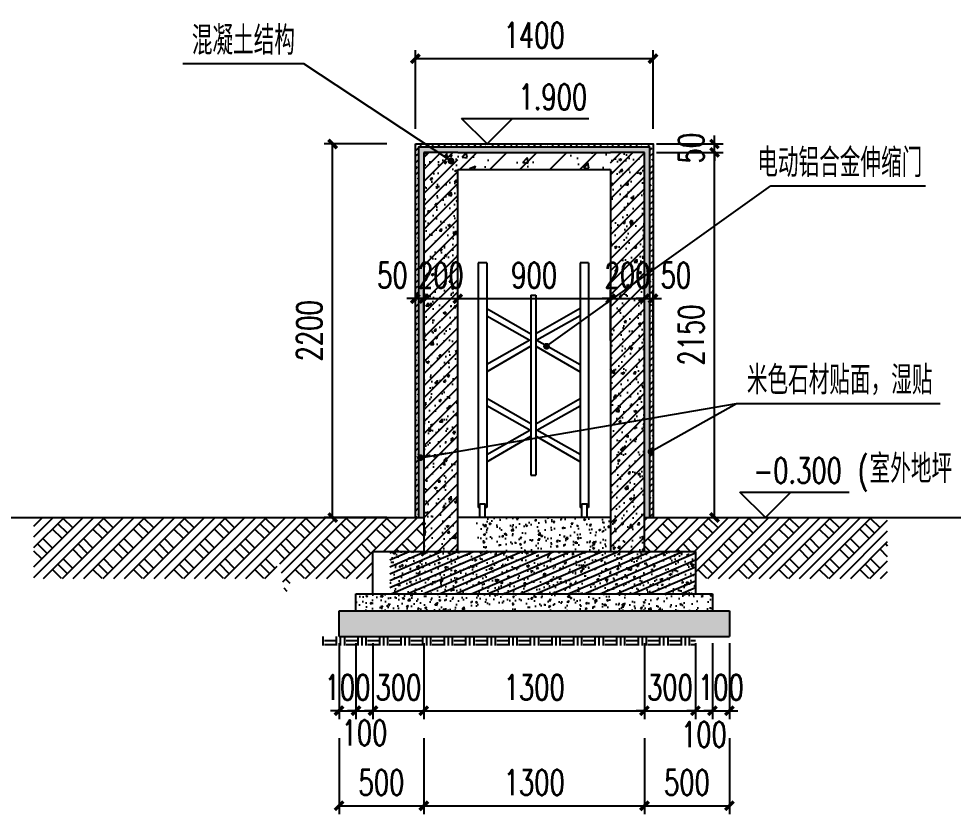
# Model space of a CAD drawing. Extents: x -4210259 to 293730, y -7499 to 868879.
# Drawn here: x -2162840 to -2157333, y 515190 to 519875 of the extents above; entities that cross this region are included whole.
import ezdxf

# ---------------------------------------------------------------- set-up
doc = ezdxf.new("R2010")
doc.units = 0
doc.header["$LTSCALE"] = 1000
doc.header["$MEASUREMENT"] = 0
doc.layers.get('Defpoints').update_dxf_attribs({"color": 210})
for name, color, linetype in [('00-Face', 4, 'Continuous'), ('00-Hatch', 8, 'Continuous'), ('00-ttr..Hatch', 8, 'Continuous'), ('A-AXIS-DP', 126, 'Continuous'), ('A-AXIS-ELEV', 4, 'Continuous'), ('A-AXIS-SYMB', 3, 'Continuous'), ('A-COLS', 6, 'Continuous'), ('A-CURTAIN', 134, 'Continuous'), ('A-HATCH-2', 251, 'Continuous'), ('A-SFCE', 30, 'Continuous'), ('AS-COLN', 6, 'Continuous'), ('LAYER1', 9, 'Continuous'), ('PUB_HATCH', 8, 'Continuous'), ('PUB_TEXT', 7, 'Continuous')]:
    doc.layers.add(name, color=color, linetype=linetype)
doc.styles.add('_TCH_DIM', font='SIMPLEX', dxfattribs={"bigfont": 'GBCBIG'})
doc.styles.add('_TCH_DIM_T3', font='SIMPLEX', dxfattribs={"width": 0.705882, "bigfont": 'GBCBIG'})
doc.dimstyles.new('_TCH_ARCH&&50', dxfattribs={"dimtxt": 148.75, "dimasz": 50, "dimexe": 50, "dimexo": 50, "dimgap": 63.125, "dimtad": 1, "dimdec": 0, "dimzin": 0, "dimdsep": 46, "dimtxsty": '_TCH_DIM_T3', "dimblk": 'ARCHTICK', "dimcen": 0.09, "dimclrt": 7, "dimazin": 2, "dimtfac": 1, "dimtdec": 0, "dimtix": 1, "dimtmove": 2, "dimatfit": 3, "dimfxl": 0, "dimtolj": 1, "dimtzin": 0, "dimarcsym": 0})
pattern_1 = [(45, (0, 0), (-35.3553391, 35.3553391), []), (50, (0, 0), (143.4520365, -12.550427), [15, -165]), (355, (0, 0), (-27.750267, 150.438427), [12, -132]), (100.4514, (11.95, -1.05), (115.701876, 137.887908), [12.748038, -140.228422]), (46.1842, (0, 40), (213.44821, -33.103803), [22.5, -247.5]), (96.6356, (17.79, 37.24), (186.932541, 194.823574), [19.122058, -210.3426]), (351.1842, (0, 40), (186.93239, 194.82372), [18, -198]), (21, (20, 30), (119.3814104, -80.523778), [15, -165]), (326, (20, 30), (48.663066, 145.030009), [12, -132]), (71.4514, (29.95, 23.29), (168.044526, 64.506099), [12.748038, -140.228422]), (37.5, (0, 0), (2.4319711, 66.5787708), [0, -130.4, 0, -134, 0, -132.5]), (7.5, (0, 0), (52.6139075, 78.8823424), [0, -76.4, 0, -127.4, 0, -50.5]), (327.5, (-44.6, 0), (106.7644872, -4.5109743), [0, -50, 0, -156, 0, -207]), (317.5, (-64.6, 0), (116.637234, 20.0209965), [0, -65, 0, -103.6, 0, -147])]

# ---------------------------------------------------------------- blocks, each defined once
blk = doc.blocks.new('A$C7D712954')
at = {"layer": 'LAYER1', "color": 250}
for p, q in [((-25, 1500), (-25, 60)), ((-25, 1500), (-25, 60)), ((25, 1500), (-25, 1500)), ((25, 1500), (-25, 1500)), ((25, 1500), (-25, 1500)), ((25, 1500), (25, 60)), ((25, 1500), (25, 60)), ((575, 1500), (575, 60)), ((625, 1500), (575, 1500)), ((625, 1500), (625, 60)), ((285, 1310), (315, 1310)), ((285, 1310), (285, 250)), ((315, 1310), (315, 250)), ((25, 1231.2), (285, 1081.2)), ((575, 1231.2), (315, 1081.2)), ((25, 1188.8), (278.8, 1045)), ((575, 1188.8), (321.2, 1045)), ((278.8, 1045), (25, 901.2)), ((285, 1008.8), (25, 858.8)), ((315, 1008.8), (575, 858.8)), ((321.2, 1045), (575, 901.2)), ((285, 551.2), (25, 701.2)), ((315, 551.2), (575, 701.2)), ((278.8, 515), (25, 658.8)), ((321.2, 515), (575, 658.8)), ((25, 371.2), (278.8, 515)), ((575, 371.2), (321.2, 515)), ((25, 328.8), (285, 478.8)), ((575, 328.8), (315, 478.8)), ((285, 250), (315, 250)), ((-15, 60), (-25, 60)), ((25, 60), (15, 60)), ((585, 60), (575, 60)), ((625, 60), (615, 60))]:
    blk.add_line(p, q, dxfattribs=at)
for points in [[(-15, 80), (15, 80), (15, 0), (-15, 0)], [(585, 80), (615, 80), (615, 0), (585, 0)]]:
    blk.add_lwpolyline(points, close=True, dxfattribs=at)
blk = doc.blocks.new('_ArchTick')
at = {"color": 0, "linetype": 'ByBlock', "const_width": 0.4}
blk.add_lwpolyline([(-0.5, -0.5), (0.5, 0.5)], dxfattribs=at)
blk = doc.blocks.new('*D517')
at = {"layer": 'A-AXIS-DP', "color": 0, "lineweight": -2}
for p, q in [((-2160952.6, 515637.5), (-2160952.6, 515190)), ((-2160452.9, 515637.5), (-2160452.9, 515190)), ((-2160952.6, 515240), (-2160452.9, 515240))]:
    blk.add_line(p, q, dxfattribs=at)
at = {"layer": 'Defpoints', "color": 0}
for p in [(-2160952.6, 515687.5), (-2160452.9, 515687.5), (-2160452.9, 515240)]:
    blk.add_point(p, dxfattribs=at)
at = {"layer": 'A-AXIS-DP', "color": 0, "lineweight": -2, "xscale": 50, "yscale": 50, "zscale": 50, "rotation": 180}
blk.add_blockref('_ArchTick', (-2160952.6, 515240), dxfattribs=at)
at = {"layer": 'A-AXIS-DP', "color": 0, "lineweight": -2, "xscale": 50, "yscale": 50, "zscale": 50}
blk.add_blockref('_ArchTick', (-2160452.9, 515240), dxfattribs=at)
at = {"layer": 'A-AXIS-DP', "color": 7, "insert": (-2160702.7, 515377.5), "char_height": 148.75, "attachment_point": 5, "style": '_TCH_DIM_T3'}
blk.add_mtext('\\A1;500', dxfattribs=at)
blk = doc.blocks.new('*D518')
at = {"layer": 'A-AXIS-DP', "color": 0, "lineweight": -2}
for p, q in [((-2160452.9, 515637.5), (-2160452.9, 515190)), ((-2159152.6, 515637.5), (-2159152.6, 515190)), ((-2160452.9, 515240), (-2159152.6, 515240))]:
    blk.add_line(p, q, dxfattribs=at)
at = {"layer": 'Defpoints', "color": 0}
for p in [(-2160452.9, 515687.5), (-2159152.6, 515687.5), (-2159152.6, 515240)]:
    blk.add_point(p, dxfattribs=at)
at = {"layer": 'A-AXIS-DP', "color": 0, "lineweight": -2, "xscale": 50, "yscale": 50, "zscale": 50, "rotation": 180}
blk.add_blockref('_ArchTick', (-2160452.9, 515240), dxfattribs=at)
at = {"layer": 'A-AXIS-DP', "color": 0, "lineweight": -2, "xscale": 50, "yscale": 50, "zscale": 50}
blk.add_blockref('_ArchTick', (-2159152.6, 515240), dxfattribs=at)
at = {"layer": 'A-AXIS-DP', "color": 7, "insert": (-2159802.7, 515377.5), "char_height": 148.75, "attachment_point": 5, "style": '_TCH_DIM_T3'}
blk.add_mtext('\\A1;1300', dxfattribs=at)
blk = doc.blocks.new('*D519')
at = {"layer": 'A-AXIS-DP', "color": 0, "lineweight": -2}
for p, q in [((-2159152.6, 515637.5), (-2159152.6, 515190)), ((-2158652.6, 515637.5), (-2158652.6, 515190)), ((-2159152.6, 515240), (-2158652.6, 515240))]:
    blk.add_line(p, q, dxfattribs=at)
at = {"layer": 'Defpoints', "color": 0}
for p in [(-2159152.6, 515687.5), (-2158652.6, 515687.5), (-2158652.6, 515240)]:
    blk.add_point(p, dxfattribs=at)
at = {"layer": 'A-AXIS-DP', "color": 0, "lineweight": -2, "xscale": 50, "yscale": 50, "zscale": 50, "rotation": 180}
blk.add_blockref('_ArchTick', (-2159152.6, 515240), dxfattribs=at)
at = {"layer": 'A-AXIS-DP', "color": 0, "lineweight": -2, "xscale": 50, "yscale": 50, "zscale": 50}
blk.add_blockref('_ArchTick', (-2158652.6, 515240), dxfattribs=at)
at = {"layer": 'A-AXIS-DP', "color": 7, "insert": (-2158902.6, 515377.5), "char_height": 148.75, "attachment_point": 5, "style": '_TCH_DIM_T3'}
blk.add_mtext('\\A1;500', dxfattribs=at)
blk = doc.blocks.new('*D520')
at = {"layer": 'A-AXIS-DP', "color": 0, "lineweight": -2}
for p, q in [((-2160952.6, 516197.5), (-2160952.6, 515750)), ((-2160852.6, 516197.5), (-2160852.6, 515750)), ((-2160952.6, 515800), (-2161002.6, 515800)), ((-2160952.6, 515800), (-2160852.6, 515800)), ((-2160852.6, 515800), (-2160802.6, 515800))]:
    blk.add_line(p, q, dxfattribs=at)
at = {"layer": 'Defpoints', "color": 0}
for p in [(-2160952.6, 516247.5), (-2160852.6, 516247.5), (-2160852.6, 515800)]:
    blk.add_point(p, dxfattribs=at)
at = {"layer": 'A-AXIS-DP', "color": 0, "lineweight": -2, "xscale": 50, "yscale": 50, "zscale": 50}
blk.add_blockref('_ArchTick', (-2160952.6, 515800), dxfattribs=at)
at = {"layer": 'A-AXIS-DP', "color": 0, "lineweight": -2, "xscale": 50, "yscale": 50, "zscale": 50, "rotation": 180}
blk.add_blockref('_ArchTick', (-2160852.6, 515800), dxfattribs=at)
at = {"layer": 'A-AXIS-DP', "color": 7, "insert": (-2160902.6, 515937.5), "char_height": 148.75, "attachment_point": 5, "style": '_TCH_DIM_T3'}
blk.add_mtext('\\A1;100', dxfattribs=at)
blk = doc.blocks.new('*D521')
at = {"layer": 'A-AXIS-DP', "color": 0, "lineweight": -2}
for p, q in [((-2160852.6, 516197.5), (-2160852.6, 515750)), ((-2160752.6, 516197.5), (-2160752.6, 515750)), ((-2160852.6, 515800), (-2160902.6, 515800)), ((-2160852.6, 515800), (-2160752.6, 515800)), ((-2160752.6, 515800), (-2160702.6, 515800))]:
    blk.add_line(p, q, dxfattribs=at)
at = {"layer": 'Defpoints', "color": 0}
for p in [(-2160852.6, 516247.5), (-2160752.6, 516247.5), (-2160752.6, 515800)]:
    blk.add_point(p, dxfattribs=at)
at = {"layer": 'A-AXIS-DP', "color": 0, "lineweight": -2, "xscale": 50, "yscale": 50, "zscale": 50}
blk.add_blockref('_ArchTick', (-2160852.6, 515800), dxfattribs=at)
at = {"layer": 'A-AXIS-DP', "color": 0, "lineweight": -2, "xscale": 50, "yscale": 50, "zscale": 50, "rotation": 180}
blk.add_blockref('_ArchTick', (-2160752.6, 515800), dxfattribs=at)
at = {"layer": 'A-AXIS-DP', "color": 7, "insert": (-2160802.6, 515670), "char_height": 148.75, "attachment_point": 5, "style": '_TCH_DIM_T3'}
blk.add_mtext('\\A1;100', dxfattribs=at)
blk = doc.blocks.new('*D522')
at = {"layer": 'A-AXIS-DP', "color": 0, "lineweight": -2}
for p, q in [((-2160752.6, 516197.5), (-2160752.6, 515750)), ((-2160452.9, 516197.5), (-2160452.9, 515750)), ((-2160752.6, 515800), (-2160802.6, 515800)), ((-2160752.6, 515800), (-2160452.9, 515800)), ((-2160452.9, 515800), (-2160402.9, 515800))]:
    blk.add_line(p, q, dxfattribs=at)
at = {"layer": 'Defpoints', "color": 0}
for p in [(-2160752.6, 516247.5), (-2160452.9, 516247.5), (-2160452.9, 515800)]:
    blk.add_point(p, dxfattribs=at)
at = {"layer": 'A-AXIS-DP', "color": 0, "lineweight": -2, "xscale": 50, "yscale": 50, "zscale": 50}
blk.add_blockref('_ArchTick', (-2160752.6, 515800), dxfattribs=at)
at = {"layer": 'A-AXIS-DP', "color": 0, "lineweight": -2, "xscale": 50, "yscale": 50, "zscale": 50, "rotation": 180}
blk.add_blockref('_ArchTick', (-2160452.9, 515800), dxfattribs=at)
at = {"layer": 'A-AXIS-DP', "color": 7, "insert": (-2160602.7, 515937.5), "char_height": 148.75, "attachment_point": 5, "style": '_TCH_DIM_T3'}
blk.add_mtext('\\A1;300', dxfattribs=at)
blk = doc.blocks.new('*D523')
at = {"layer": 'A-AXIS-DP', "color": 0, "lineweight": -2}
for p, q in [((-2160452.9, 516197.5), (-2160452.9, 515750)), ((-2159152.6, 516197.5), (-2159152.6, 515750)), ((-2160452.9, 515800), (-2159152.6, 515800))]:
    blk.add_line(p, q, dxfattribs=at)
at = {"layer": 'Defpoints', "color": 0}
for p in [(-2160452.9, 516247.5), (-2159152.6, 516247.5), (-2159152.6, 515800)]:
    blk.add_point(p, dxfattribs=at)
at = {"layer": 'A-AXIS-DP', "color": 0, "lineweight": -2, "xscale": 50, "yscale": 50, "zscale": 50, "rotation": 180}
blk.add_blockref('_ArchTick', (-2160452.9, 515800), dxfattribs=at)
at = {"layer": 'A-AXIS-DP', "color": 0, "lineweight": -2, "xscale": 50, "yscale": 50, "zscale": 50}
blk.add_blockref('_ArchTick', (-2159152.6, 515800), dxfattribs=at)
at = {"layer": 'A-AXIS-DP', "color": 7, "insert": (-2159802.7, 515937.5), "char_height": 148.75, "attachment_point": 5, "style": '_TCH_DIM_T3'}
blk.add_mtext('\\A1;1300', dxfattribs=at)
blk = doc.blocks.new('*D524')
at = {"layer": 'A-AXIS-DP', "color": 0, "lineweight": -2}
for p, q in [((-2159152.6, 516197.5), (-2159152.6, 515750)), ((-2158852.6, 516197.5), (-2158852.6, 515750)), ((-2159152.6, 515800), (-2159202.6, 515800)), ((-2159152.6, 515800), (-2158852.6, 515800)), ((-2158852.6, 515800), (-2158802.6, 515800))]:
    blk.add_line(p, q, dxfattribs=at)
at = {"layer": 'Defpoints', "color": 0}
for p in [(-2159152.6, 516247.5), (-2158852.6, 516247.5), (-2158852.6, 515800)]:
    blk.add_point(p, dxfattribs=at)
at = {"layer": 'A-AXIS-DP', "color": 0, "lineweight": -2, "xscale": 50, "yscale": 50, "zscale": 50}
blk.add_blockref('_ArchTick', (-2159152.6, 515800), dxfattribs=at)
at = {"layer": 'A-AXIS-DP', "color": 0, "lineweight": -2, "xscale": 50, "yscale": 50, "zscale": 50, "rotation": 180}
blk.add_blockref('_ArchTick', (-2158852.6, 515800), dxfattribs=at)
at = {"layer": 'A-AXIS-DP', "color": 7, "insert": (-2159002.6, 515937.5), "char_height": 148.75, "attachment_point": 5, "style": '_TCH_DIM_T3'}
blk.add_mtext('\\A1;300', dxfattribs=at)
blk = doc.blocks.new('*D525')
at = {"layer": 'A-AXIS-DP', "color": 0, "lineweight": -2}
for p, q in [((-2158852.6, 516197.5), (-2158852.6, 515750)), ((-2158752.6, 516197.5), (-2158752.6, 515750)), ((-2158852.6, 515800), (-2158902.6, 515800)), ((-2158852.6, 515800), (-2158752.6, 515800)), ((-2158752.6, 515800), (-2158702.6, 515800))]:
    blk.add_line(p, q, dxfattribs=at)
at = {"layer": 'Defpoints', "color": 0}
for p in [(-2158852.6, 516247.5), (-2158752.6, 516247.5), (-2158752.6, 515800)]:
    blk.add_point(p, dxfattribs=at)
at = {"layer": 'A-AXIS-DP', "color": 0, "lineweight": -2, "xscale": 50, "yscale": 50, "zscale": 50}
blk.add_blockref('_ArchTick', (-2158852.6, 515800), dxfattribs=at)
at = {"layer": 'A-AXIS-DP', "color": 0, "lineweight": -2, "xscale": 50, "yscale": 50, "zscale": 50, "rotation": 180}
blk.add_blockref('_ArchTick', (-2158752.6, 515800), dxfattribs=at)
at = {"layer": 'A-AXIS-DP', "color": 7, "insert": (-2158802.6, 515660), "char_height": 148.75, "attachment_point": 5, "style": '_TCH_DIM_T3'}
blk.add_mtext('\\A1;100', dxfattribs=at)
blk = doc.blocks.new('*D526')
at = {"layer": 'A-AXIS-DP', "color": 0, "lineweight": -2}
for p, q in [((-2158752.6, 516197.5), (-2158752.6, 515750)), ((-2158652.6, 516197.5), (-2158652.6, 515750)), ((-2158752.6, 515800), (-2158802.6, 515800)), ((-2158752.6, 515800), (-2158652.6, 515800)), ((-2158652.6, 515800), (-2158602.6, 515800))]:
    blk.add_line(p, q, dxfattribs=at)
at = {"layer": 'Defpoints', "color": 0}
for p in [(-2158752.6, 516247.5), (-2158652.6, 516247.5), (-2158652.6, 515800)]:
    blk.add_point(p, dxfattribs=at)
at = {"layer": 'A-AXIS-DP', "color": 0, "lineweight": -2, "xscale": 50, "yscale": 50, "zscale": 50}
blk.add_blockref('_ArchTick', (-2158752.6, 515800), dxfattribs=at)
at = {"layer": 'A-AXIS-DP', "color": 0, "lineweight": -2, "xscale": 50, "yscale": 50, "zscale": 50, "rotation": 180}
blk.add_blockref('_ArchTick', (-2158652.6, 515800), dxfattribs=at)
at = {"layer": 'A-AXIS-DP', "color": 7, "insert": (-2158702.6, 515937.5), "char_height": 148.75, "attachment_point": 5, "style": '_TCH_DIM_T3'}
blk.add_mtext('\\A1;100', dxfattribs=at)
blk = doc.blocks.new('*D557')
at = {"layer": 'A-AXIS-DP', "color": 0, "lineweight": -2}
for p, q in [((-2160670, 519137.5), (-2161040, 519137.5)), ((-2160990, 516937.5), (-2160990, 519137.5)), ((-2160670, 516937.5), (-2161040, 516937.5))]:
    blk.add_line(p, q, dxfattribs=at)
at = {"layer": 'Defpoints', "color": 0}
for p in [(-2160990, 519137.5), (-2160620, 519137.5), (-2160620, 516937.5)]:
    blk.add_point(p, dxfattribs=at)
at = {"layer": 'A-AXIS-DP', "color": 0, "lineweight": -2, "xscale": 50, "yscale": 50, "zscale": 50}
for p, rotation in [((-2160990, 519137.5), 90), ((-2160990, 516937.5), 270)]:
    blk.add_blockref('_ArchTick', p, dxfattribs=dict(at, rotation=rotation))
at = {"layer": 'A-AXIS-DP', "color": 7, "insert": (-2161127.5, 518037.5), "char_height": 148.75, "attachment_point": 5, "rotation": 90, "style": '_TCH_DIM_T3'}
blk.add_mtext('\\A1;2200', dxfattribs=at)
blk = doc.blocks.new('*D558')
at = {"layer": 'A-AXIS-DP', "color": 0, "lineweight": -2}
for p, q in [((-2159082.7, 519087.5), (-2158690, 519087.5)), ((-2158740, 516937.5), (-2158740, 519087.5)), ((-2159082.7, 516937.5), (-2158690, 516937.5))]:
    blk.add_line(p, q, dxfattribs=at)
at = {"layer": 'Defpoints', "color": 0}
for p in [(-2159132.7, 519087.5), (-2158740, 519087.5), (-2159132.7, 516937.5)]:
    blk.add_point(p, dxfattribs=at)
at = {"layer": 'A-AXIS-DP', "color": 0, "lineweight": -2, "xscale": 50, "yscale": 50, "zscale": 50}
for p, rotation in [((-2158740, 519087.5), 90), ((-2158740, 516937.5), 270)]:
    blk.add_blockref('_ArchTick', p, dxfattribs=dict(at, rotation=rotation))
at = {"layer": 'A-AXIS-DP', "color": 7, "insert": (-2158877.5, 518012.5), "char_height": 148.75, "attachment_point": 5, "rotation": 90, "style": '_TCH_DIM_T3'}
blk.add_mtext('\\A1;2150', dxfattribs=at)
blk = doc.blocks.new('*D559')
at = {"layer": 'A-AXIS-DP', "color": 0, "lineweight": -2}
for p, q in [((-2158740, 519137.5), (-2158740, 519187.5)), ((-2159082.7, 519137.5), (-2158690, 519137.5)), ((-2158740, 519087.5), (-2158740, 519137.5)), ((-2159082.7, 519087.5), (-2158690, 519087.5)), ((-2158740, 519087.5), (-2158740, 519037.5))]:
    blk.add_line(p, q, dxfattribs=at)
at = {"layer": 'Defpoints', "color": 0}
for p in [(-2159132.7, 519137.5), (-2158740, 519137.5), (-2159132.7, 519087.5)]:
    blk.add_point(p, dxfattribs=at)
at = {"layer": 'A-AXIS-DP', "color": 0, "lineweight": -2, "xscale": 50, "yscale": 50, "zscale": 50}
for p, rotation in [((-2158740, 519137.5), 270), ((-2158740, 519087.5), 90)]:
    blk.add_blockref('_ArchTick', p, dxfattribs=dict(at, rotation=rotation))
at = {"layer": 'A-AXIS-DP', "color": 7, "insert": (-2158877.5, 519112.5), "char_height": 148.75, "attachment_point": 5, "rotation": 90, "style": '_TCH_DIM_T3'}
blk.add_mtext('\\A1;50', dxfattribs=at)
blk = doc.blocks.new('*D560')
at = {"layer": 'A-AXIS-DP', "color": 0, "lineweight": -2}
for p, q in [((-2160502.9, 519227.5), (-2160502.9, 519690)), ((-2159102.6, 519227.5), (-2159102.6, 519690)), ((-2160502.9, 519640), (-2159102.6, 519640))]:
    blk.add_line(p, q, dxfattribs=at)
at = {"layer": 'Defpoints', "color": 0}
for p in [(-2159102.6, 519640), (-2160502.9, 519177.5), (-2159102.6, 519177.5)]:
    blk.add_point(p, dxfattribs=at)
at = {"layer": 'A-AXIS-DP', "color": 0, "lineweight": -2, "xscale": 50, "yscale": 50, "zscale": 50, "rotation": 180}
blk.add_blockref('_ArchTick', (-2160502.9, 519640), dxfattribs=at)
at = {"layer": 'A-AXIS-DP', "color": 0, "lineweight": -2, "xscale": 50, "yscale": 50, "zscale": 50}
blk.add_blockref('_ArchTick', (-2159102.6, 519640), dxfattribs=at)
at = {"layer": 'A-AXIS-DP', "color": 7, "insert": (-2159802.7, 519777.5), "char_height": 148.75, "attachment_point": 5, "style": '_TCH_DIM_T3'}
blk.add_mtext('\\A1;1400', dxfattribs=at)
blk = doc.blocks.new('*D561')
at = {"layer": 'A-AXIS-DP', "color": 0, "lineweight": -2}
for p, q in [((-2160502.9, 517980), (-2160502.9, 518276.6)), ((-2160452.9, 517980), (-2160452.9, 518276.6)), ((-2160502.9, 518226.6), (-2160552.9, 518226.6)), ((-2160502.9, 518226.6), (-2160452.9, 518226.6)), ((-2160452.9, 518226.6), (-2160402.9, 518226.6))]:
    blk.add_line(p, q, dxfattribs=at)
at = {"layer": 'Defpoints', "color": 0}
for p in [(-2160452.9, 518226.6), (-2160502.9, 517930), (-2160452.9, 517930)]:
    blk.add_point(p, dxfattribs=at)
at = {"layer": 'A-AXIS-DP', "color": 0, "lineweight": -2, "xscale": 50, "yscale": 50, "zscale": 50}
blk.add_blockref('_ArchTick', (-2160502.9, 518226.6), dxfattribs=at)
at = {"layer": 'A-AXIS-DP', "color": 0, "lineweight": -2, "xscale": 50, "yscale": 50, "zscale": 50, "rotation": 180}
blk.add_blockref('_ArchTick', (-2160452.9, 518226.6), dxfattribs=at)
at = {"layer": 'A-AXIS-DP', "color": 7, "insert": (-2160637.9, 518364.1), "char_height": 148.75, "attachment_point": 5, "style": '_TCH_DIM_T3'}
blk.add_mtext('\\A1;50', dxfattribs=at)
blk = doc.blocks.new('*D562')
at = {"layer": 'A-AXIS-DP', "color": 0, "lineweight": -2}
for p, q in [((-2160452.9, 517980), (-2160452.9, 518276.6)), ((-2160252.9, 517980), (-2160252.9, 518276.6)), ((-2160452.9, 518226.6), (-2160502.9, 518226.6)), ((-2160452.9, 518226.6), (-2160252.9, 518226.6)), ((-2160252.9, 518226.6), (-2160202.9, 518226.6))]:
    blk.add_line(p, q, dxfattribs=at)
at = {"layer": 'Defpoints', "color": 0}
for p in [(-2160252.9, 518226.6), (-2160452.9, 517930), (-2160252.9, 517930)]:
    blk.add_point(p, dxfattribs=at)
at = {"layer": 'A-AXIS-DP', "color": 0, "lineweight": -2, "xscale": 50, "yscale": 50, "zscale": 50}
blk.add_blockref('_ArchTick', (-2160452.9, 518226.6), dxfattribs=at)
at = {"layer": 'A-AXIS-DP', "color": 0, "lineweight": -2, "xscale": 50, "yscale": 50, "zscale": 50, "rotation": 180}
blk.add_blockref('_ArchTick', (-2160252.9, 518226.6), dxfattribs=at)
at = {"layer": 'A-AXIS-DP', "color": 7, "insert": (-2160352.9, 518364.1), "char_height": 148.75, "attachment_point": 5, "style": '_TCH_DIM_T3'}
blk.add_mtext('\\A1;200', dxfattribs=at)
blk = doc.blocks.new('*D563')
at = {"layer": 'A-AXIS-DP', "color": 0, "lineweight": -2}
for p, q in [((-2160252.9, 517980), (-2160252.9, 518276.6)), ((-2159352.6, 517980), (-2159352.6, 518276.6)), ((-2160252.9, 518226.6), (-2159352.6, 518226.6))]:
    blk.add_line(p, q, dxfattribs=at)
at = {"layer": 'Defpoints', "color": 0}
for p in [(-2159352.6, 518226.6), (-2160252.9, 517930), (-2159352.6, 517930)]:
    blk.add_point(p, dxfattribs=at)
at = {"layer": 'A-AXIS-DP', "color": 0, "lineweight": -2, "xscale": 50, "yscale": 50, "zscale": 50, "rotation": 180}
blk.add_blockref('_ArchTick', (-2160252.9, 518226.6), dxfattribs=at)
at = {"layer": 'A-AXIS-DP', "color": 0, "lineweight": -2, "xscale": 50, "yscale": 50, "zscale": 50}
blk.add_blockref('_ArchTick', (-2159352.6, 518226.6), dxfattribs=at)
at = {"layer": 'A-AXIS-DP', "color": 7, "insert": (-2159802.7, 518364.1), "char_height": 148.75, "attachment_point": 5, "style": '_TCH_DIM_T3'}
blk.add_mtext('\\A1;900', dxfattribs=at)
blk = doc.blocks.new('*D564')
at = {"layer": 'A-AXIS-DP', "color": 0, "lineweight": -2}
for p, q in [((-2159352.6, 517980), (-2159352.6, 518276.6)), ((-2159152.6, 517980), (-2159152.6, 518276.6)), ((-2159352.6, 518226.6), (-2159402.6, 518226.6)), ((-2159352.6, 518226.6), (-2159152.6, 518226.6)), ((-2159152.6, 518226.6), (-2159102.6, 518226.6))]:
    blk.add_line(p, q, dxfattribs=at)
at = {"layer": 'Defpoints', "color": 0}
for p in [(-2159152.6, 518226.6), (-2159352.6, 517930), (-2159152.6, 517930)]:
    blk.add_point(p, dxfattribs=at)
at = {"layer": 'A-AXIS-DP', "color": 0, "lineweight": -2, "xscale": 50, "yscale": 50, "zscale": 50}
blk.add_blockref('_ArchTick', (-2159352.6, 518226.6), dxfattribs=at)
at = {"layer": 'A-AXIS-DP', "color": 0, "lineweight": -2, "xscale": 50, "yscale": 50, "zscale": 50, "rotation": 180}
blk.add_blockref('_ArchTick', (-2159152.6, 518226.6), dxfattribs=at)
at = {"layer": 'A-AXIS-DP', "color": 7, "insert": (-2159252.6, 518364.1), "char_height": 148.75, "attachment_point": 5, "style": '_TCH_DIM_T3'}
blk.add_mtext('\\A1;200', dxfattribs=at)
blk = doc.blocks.new('*D565')
at = {"layer": 'A-AXIS-DP', "color": 0, "lineweight": -2}
for p, q in [((-2159152.6, 517980), (-2159152.6, 518276.6)), ((-2159102.6, 517980), (-2159102.6, 518276.6)), ((-2159152.6, 518226.6), (-2159202.6, 518226.6)), ((-2159152.6, 518226.6), (-2159102.6, 518226.6)), ((-2159102.6, 518226.6), (-2159052.6, 518226.6))]:
    blk.add_line(p, q, dxfattribs=at)
at = {"layer": 'Defpoints', "color": 0}
for p in [(-2159102.6, 518226.6), (-2159152.6, 517930), (-2159102.6, 517930)]:
    blk.add_point(p, dxfattribs=at)
at = {"layer": 'A-AXIS-DP', "color": 0, "lineweight": -2, "xscale": 50, "yscale": 50, "zscale": 50}
blk.add_blockref('_ArchTick', (-2159152.6, 518226.6), dxfattribs=at)
at = {"layer": 'A-AXIS-DP', "color": 0, "lineweight": -2, "xscale": 50, "yscale": 50, "zscale": 50, "rotation": 180}
blk.add_blockref('_ArchTick', (-2159102.6, 518226.6), dxfattribs=at)
at = {"layer": 'A-AXIS-DP', "color": 7, "insert": (-2158967.6, 518364.1), "char_height": 148.75, "attachment_point": 5, "style": '_TCH_DIM_T3'}
blk.add_mtext('\\A1;50', dxfattribs=at)

msp = doc.modelspace()

# ---------------------------------------------------------------- hatches: boundary and pattern name
h = msp.add_hatch()
h.set_pattern_fill('混凝土', color=8, scale=15, angle=-21.6976, style=0, double=1)
h.set_pattern_definition([(50, (-2159778.37, 516806.435), (107.589, -9.413), [11.25, -123.75]), (355, (-2159778.37, 516806.44), (-20.813, 112.83), [9, -99]), (100.451, (-2159769.4, 516805.65), (86.776, 103.416), [9.56, -105.171]), (46.184, (-2159778.37, 516836.44), (160.086, -24.828), [16.875, -185.625]), (96.636, (-2159765.03, 516834.37), (140.2, 146.12), [14.34, -157.757]), (351.184, (-2159778.37, 516836.44), (140.2, 146.12), [13.5, -148.5]), (21, (-2159763.37, 516828.935), (89.536, -60.393), [11.25, -123.75]), (326, (-2159763.37, 516828.94), (36.497, 108.773), [9, -99]), (71.45, (-2159755.91, 516823.9), (126.033, 48.38), [9.56, -105.171]), (37.5, (-2159778.367, 516806.435), (1.824, 49.934), [0, -97.8, 0, -100.5, 0, -99.375]), (7.5, (-2159778.367, 516806.435), (39.4604, 59.162), [0, -57.3, 0, -95.55, 0, -37.875]), (327.5, (-2159811.817, 516806.435), (80.0734, -3.3832), [0, -37.5, 0, -117, 0, -155.25]), (317.5, (-2159826.82, 516806.435), (87.478, 15.016), [0, -48.75, 0, -77.7, 0, -110.25])])
h.paths.add_polyline_path([(-2159352.6, 516937.5), (-2160152.9, 516937.5), (-2160152.9, 516737.5), (-2159352.6, 516737.5)])
h = msp.add_hatch()
h.set_pattern_fill('混凝土', color=8, scale=15, angle=-21.6976, style=0, double=1)
h.set_pattern_definition([(50, (-2159606.6, 516440.4), (107.589, -9.413), [11.25, -123.75]), (355, (-2159606.6, 516440.4), (-20.813, 112.829), [9, -99]), (100.451, (-2159597.64, 516439.61), (86.776, 103.416), [9.561, -105.171]), (46.184, (-2159606.6, 516470.4), (160.086, -24.828), [16.875, -185.625]), (96.636, (-2159593.26, 516468.33), (140.2, 146.118), [14.342, -157.757]), (351.184, (-2159606.6, 516470.4), (140.2, 146.118), [13.5, -148.5]), (21, (-2159591.6, 516462.9), (89.536, -60.393), [11.25, -123.75]), (326, (-2159591.6, 516462.9), (36.497, 108.7725), [9, -99]), (71.451, (-2159584.14, 516457.86), (126.033, 48.38), [9.561, -105.171]), (37.5, (-2159606.603, 516440.397), (1.824, 49.9341), [0, -97.8, 0, -100.5, 0, -99.375]), (7.5, (-2159606.603, 516440.397), (39.4604, 59.1618), [0, -57.3, 0, -95.55, 0, -37.875]), (327.5, (-2159640.053, 516440.397), (80.0734, -3.3832), [0, -37.5, 0, -117, 0, -155.25]), (317.5, (-2159655.05, 516440.4), (87.478, 15.0157), [0, -48.75, 0, -77.7, 0, -110.25])])
h.paths.add_polyline_path([(-2158752.6, 516387.5), (-2158752.6, 516487.5), (-2160852.6, 516487.5), (-2160852.6, 516387.5)])
at = {"layer": '00-Hatch'}
h = msp.add_hatch(dxfattribs=at)
h.set_pattern_fill('钢筋混凝土', color=256, scale=15, angle=-21.6976, style=0, double=1)
h.set_pattern_definition([(23.3024225, (2e-07, 1e-07), (-14.8344125, 34.44111213), []), (28.3024225, (2e-07, 1e-07), (96.4861615, -48.5223725), [11.25, -123.75]), (333.3024225, (2e-07, 1e-07), (22.375575, 112.529306), [9, -99]), (78.7538225, (8.04, -4.04), (118.8617856, 64.0068405), [9.5610285, -105.171317]), (24.4866225, (11.09, 27.87), (139.564723, -82.253803), [16.875, -185.625]), (74.9380225, (22.72, 21.02), (184.286825, 83.932212), [14.341543, -157.75695]), (329.4866225, (11.09, 27.87), (184.286759, 83.932356), [13.5, -148.5]), (359.3024225, (22.26, 15.36), (60.8645854, -89.2160426), [11.25, -123.75]), (304.3024225, (22.26, 15.36), (74.125409, 87.572455), [9, -99]), (49.7538225, (27.33, 7.93), (134.989992, -1.643693), [9.5610285, -105.171317]), (15.8024225, (2e-07, 1e-07), (20.155748, 45.7218205), [0, -97.8, 0, -100.5, 0, -99.375]), (345.8024225, (2e-07, 1e-07), (58.5371318, 40.3812239), [0, -57.3, 0, -95.55, 0, -37.875]), (305.8024225, (-31.08, 12.367), (73.14921794, -32.7472444), [0, -37.5, 0, -117, 0, -155.25]), (295.8024225, (-45.02, 17.91), (86.8313913, -18.389388), [0, -48.75, 0, -77.7, 0, -110.25])])
h.paths.add_polyline_path([(-2158852.6, 516737.5), (-2159352.6, 516737.5), (-2160352.6, 516737.5), (-2160352.9, 516737.5), (-2160652.6, 516737.5), (-2160652.6, 516487.5), (-2158852.6, 516487.5)])
h = msp.add_hatch(dxfattribs=at)
h.set_pattern_fill('EARTH', color=256, scale=20, angle=-21.6976, style=0)
h.set_pattern_definition([(360, (-2332107.164, 379029.98), (63.5, 63.5), [63.5, -63.5]), (360, (-2332107.164, 379053.79), (63.5, 63.5), [63.5, -63.5]), (360, (-2332107.164, 379077.605), (63.5, 63.5), [63.5, -63.5]), (90, (-2332099.227, 379085.54), (-63.5, 63.5), [63.5, -63.5]), (90, (-2332075.414, 379085.54), (-63.5, 63.5), [63.5, -63.5]), (90, (-2332051.6, 379085.54), (-63.5, 63.5), [63.5, -63.5])])
h.paths.add_polyline_path([(-2161052.6, 516237.5), (-2158852.6, 516237.5), (-2158852.6, 516183.6), (-2161052.6, 516183.6)])
at = {"layer": '00-ttr..Hatch'}
h = msp.add_hatch(dxfattribs=at)
h.set_pattern_fill('GRAVEL', color=256, scale=20, angle=-21.6976, style=0, double=1)
h.set_pattern_definition([(228.0128, (-2159627.204, 516445.441), (-1219.20104, -1371.60169), [20.503, -2029.83]), (184.9697, (-2159640.92, 516430.201), (1828.80296, 152.398925), [35.1843, -3483.24]), (132.5104, (-2159675.972, 516427.153), (1523.99889, -1676.40164), [24.809, -2456.082]), (267.2737, (-2159735.408, 516389.053), (152.39934, 3047.99902), [32.0403, -3171.984]), (292.8337, (-2159736.932, 516357.049), (-762.002163, 1828.80104), [31.418, -3110.388]), (357.2737, (-2159724.74, 516328.093), (-3047.99902, 152.39934), [32.0403, -3171.984]), (37.6942, (-2159692.736, 516326.569), (-1981.201252, -1523.998641), [42.3716, -4194.786]), (72.2553, (-2159659.208, 516352.477), (1066.802134, 3352.800972), [40.003, -3960.318]), (121.4296, (-2159647.016, 516390.577), (-1219.200314, 1981.19767), [32.149, -3182.73]), (175.2364, (-2159663.78, 516418.009), (1676.39868, -152.39857), [36.703, -1798.434]), (222.3974, (-2159700.356, 516421.057), (-1828.800055, -1676.397819), [47.4647, -4699.008]), (138.8141, (-2159584.532, 516387.529), (-1066.79932, 914.3986), [16.2, -1603.836]), (171.4692, (-2159596.724, 516398.197), (1981.196976, -304.80077), [30.821, -3051.276]), (225, (-2159627.2, 516402.77), (-3e-14, -152.4), [21.553, -193.973]), (203.1986, (-2159637.872, 516421.057), (762.00257, 304.80134), [11.606, -1149.036]), (291.8014, (-2159648.54, 516416.485), (-152.4001, 457.2003), [16.414, -804.288]), (30.9638, (-2159642.444, 516401.245), (457.1995, 304.80024), [26.659, -861.978]), (161.565, (-2159619.584, 516414.96), (304.8001, -152.3998), [19.277, -462.654]), (16.3895, (-2159736.932, 516416.485), (1524.00084, 457.19905), [27.005, -2673.528]), (70.3462, (-2159711.024, 516424.105), (-609.5983, -1676.39763), [22.656, -2242.932]), (293.1986, (-2159619.584, 516445.44), (-304.80134, 762.00257), [23.213, -1137.432]), (343.6105, (-2159610.44, 516424.105), (-1524.00084, 457.19905), [27.005, -2673.528]), (339.444, (-2159736.932, 516321.997), (-762.00095, 304.79963), [26.042, -1276.062]), (294.7751, (-2159712.548, 516312.853), (-761.99822, 1676.39922), [21.82, -2160.216]), (66.8014, (-2159618.06, 516293.04), (304.80134, 762.00257), [23.213, -1137.432]), (17.354, (-2159608.916, 516314.377), (-1981.200107, -609.59908), [25.547, -2529.144]), (69.444, (-2159692.736, 516293.041), (-304.79963, -762.00095), [13.021, -1289.088]), (101.31, (-2159627.204, 516293.04), (-152.39925, 609.59805), [7.771, -769.32]), (165.9638, (-2159628.73, 516300.66), (457.2003, -152.3997), [31.418, -596.943]), (186.009, (-2159659.208, 516308.281), (1523.997753, 152.399644), [29.116, -2882.484]), (303.69, (-2159642.444, 516387.53), (-152.4, 304.7997), [21.98, -527.507]), (353.1572, (-2159630.252, 516369.241), (2590.801071, -304.801365), [38.3734, -3798.96]), (60.9454, (-2159592.152, 516364.669), (-609.59858, -1066.79746), [15.6905, -1553.364]), (90, (-2159584.53, 516378.38), (-152.4, 152.4), [9.144, -143.256]), (120.2564, (-2159662.256, 516312.853), (609.59871, -1066.79946), [21.172, -2096.034]), (48.0128, (-2159672.924, 516331.141), (1219.20104, 1371.60169), [41.0066, -2009.328]), (360, (-2159645.49, 516361.62), (152.4, 152.4), [39.624, -112.776]), (325.3048, (-2159605.868, 516361.621), (-1523.99736, 1066.8001), [24.0966, -2385.558]), (254.0546, (-2159586.056, 516347.905), (-152.4004, -609.60145), [22.19, -1087.302]), (207.646, (-2159592.152, 516326.569), (-2895.598983, -1524.000958), [36.1287, -3576.75]), (175.4261, (-2159624.156, 516309.805), (-1981.200456, 152.399263), [38.2217, -3783.948]), (175.4261, (-2159624.156, 516309.805), (-1981.200456, 152.399263), [38.2217, -3783.948])])
h.paths.add_polyline_path([(-2160952.6, 516387.5), (-2160952.6, 516237.5), (-2158652.6, 516237.5), (-2158652.6, 516387.5)])
at = {"layer": 'A-HATCH-2'}
h = msp.add_hatch(dxfattribs=at)
h.set_pattern_fill('天然石材', color=256, scale=10)
h.set_pattern_definition([(45, (0, 17.95), (-35.3553532, 35.3553532), []), (45, (17.387, 0), (-35.3553532, 35.3553532), [19.73685, -11.2782])])
h.paths.add_polyline_path([(-2160484.9, 519119.5), (-2159120.6, 519119.5), (-2159120.6, 516937.5), (-2159102.6, 516937.5), (-2159102.6, 519137.5), (-2160502.9, 519137.5), (-2160502.9, 516937.5), (-2160484.9, 516937.5)])
h = msp.add_hatch(dxfattribs=at)
h.set_pattern_fill('AR-SAND', color=256, scale=5, style=0)
h.set_pattern_definition([(37.5, (0, 0), (-0.400007824, 12.235330933), [0, -9.652, 0, -10.795, 0, -10.31875]), (7.5, (0, 0), (11.23808208, 17.92062751), [0, -5.207, 0, -8.6995, 0, -3.33375]), (327.5, (-7.81, 9e-16), (19.774809256, 0.035929617), [0, -3.175, 0, -11.43, 0, -14.9225]), (317.5, (-7.81, 9e-16), (19.08891131, 5.57323308), [0, -1.5875, 0, -7.493, 0, -8.5725])])
h.paths.add_polyline_path([(-2159152.6, 519087.6), (-2159152.6, 516937.5), (-2159120.6, 516937.5), (-2159120.6, 519119.5), (-2160484.9, 519119.5), (-2160484.9, 516937.5), (-2160452.9, 516937.5), (-2160452.9, 519087.6), (-2160152.9, 519087.6), (-2159352.6, 519087.6)])
h = msp.add_hatch(dxfattribs=at)
h.set_pattern_fill('夯实土壤', color=256, scale=30)
h.set_pattern_definition([(45, (-2977798.6, 690633.49), (-119.218203, 119.218203), []), (45, (-2977735.6, 690633.49), (-119.218203, 119.218203), []), (45, (-2977672.6, 690633.49), (-119.218203, 119.218203), []), (135, (-2977798.6, 690633.49), (-119.218203, -119.218203), [79.5, -89.1]), (135, (-2977767.1, 690664.99), (-119.218203, -119.218203), [79.5, -89.1]), (135, (-2977735.6, 690696.49), (-119.218203, -119.218203), [79.5, -89.1])])
h.paths.add_polyline_path([(-2162749.8, 516937.5), (-2162749.8, 516577.9), (-2161343.1, 516577.9), (-2161304.9, 516682.9), (-2161267.8, 516472.9), (-2161230.6, 516577.9), (-2160752.6, 516577.9), (-2160752.6, 516737.5), (-2160452.6, 516737.5), (-2160452.9, 516937.5)])
h = msp.add_hatch(dxfattribs=at)
h.set_pattern_fill('夯实土壤', color=256, scale=30)
h.set_pattern_definition([(45, (-2976857.29, 690633.49), (-119.218203, 119.218203), []), (45, (-2976794.29, 690633.49), (-119.218203, 119.218203), []), (45, (-2976731.29, 690633.49), (-119.218203, 119.218203), []), (135, (-2976857.29, 690633.49), (-119.218203, -119.218203), [79.5, -89.1]), (135, (-2976825.79, 690664.99), (-119.218203, -119.218203), [79.5, -89.1]), (135, (-2976794.29, 690696.49), (-119.218203, -119.218203), [79.5, -89.1])])
h.paths.add_polyline_path([(-2157720, 516577.9), (-2157720, 516937.5), (-2159152.6, 516937.5), (-2159152.6, 516737.5), (-2158852.6, 516737.5), (-2158852.6, 516577.9)])
at = {"layer": 'PUB_HATCH'}
h = msp.add_hatch(dxfattribs=at)
h.set_pattern_fill('钢筋混凝土', color=256, scale=20, style=0)
h.set_pattern_definition(pattern_1)
h.paths.add_polyline_path([(-2160452.9, 516737.5), (-2160252.9, 516737.5), (-2160252.9, 519087.6), (-2160452.9, 519087.6)])
h = msp.add_hatch(dxfattribs=at)
h.set_pattern_fill('钢筋混凝土', color=256, scale=50, style=0)
h.set_pattern_definition([(45, (0, 0), (-88.3883476, 88.3883476), []), (50, (0, 0), (358.63009, -31.376067), [37.5, -412.5]), (355, (0, 0), (-69.375667, 376.096067), [30, -330]), (100.4514, (29.9, -2.6), (289.25469, 344.71977), [31.870095, -350.571056]), (46.1842, (0, 100), (533.62052, -82.75951), [56.25, -618.75]), (96.6356, (44.47, 93.1), (467.33135, 487.05894), [47.80514, -525.8565]), (351.1842, (0, 100), (467.33097, 487.0593), [45, -495]), (21, (50, 75), (298.453526, -201.309445), [37.5, -412.5]), (326, (50, 75), (121.657666, 362.57502), [30, -330]), (71.4514, (74.87, 58.22), (420.111314, 161.26525), [31.870095, -350.571056]), (37.5, (0, 0), (6.079928, 166.446927), [0, -326, 0, -335, 0, -331.25]), (7.5, (0, 0), (131.534769, 197.205856), [0, -191, 0, -318.5, 0, -126.25]), (327.5, (-111.5, 0), (266.911218, -11.277436), [0, -125, 0, -390, 0, -517.5]), (317.5, (-161.5, 0), (291.593085, 50.05249), [0, -162.5, 0, -259, 0, -367.5])])
h.paths.add_polyline_path([(-2160252.9, 518987.6), (-2159352.6, 518987.6), (-2159352.6, 519087.6), (-2160252.9, 519087.6)])
h = msp.add_hatch(dxfattribs=at)
h.set_pattern_fill('钢筋混凝土', color=256, scale=20, style=0)
h.set_pattern_definition(pattern_1)
h.paths.add_polyline_path([(-2159152.6, 516737.5), (-2159152.6, 519087.6), (-2159352.6, 519087.6), (-2159352.6, 516737.5)])

# ---------------------------------------------------------------- linework, layer by layer
at = {"layer": '00-Face', "color": 5}
msp.add_line((-2158852.6, 516737.5), (-2158852.6, 516487.5), dxfattribs=at)
at = {"layer": 'A-AXIS-ELEV'}
for p, q in [((-2160080, 519137.5), (-2160230, 519287.5)), ((-2160230, 519287.5), (-2159480, 519287.5)), ((-2160080, 519137.5), (-2159930, 519287.5)), ((-2160430, 519137.5), (-2159930, 519137.5)), ((-2158440.1, 516937.5), (-2158590.1, 517087.5)), ((-2158590.1, 517087.5), (-2157946.4, 517087.5)), ((-2158440.1, 516937.5), (-2158290.1, 517087.5))]:
    msp.add_line(p, q, dxfattribs=at)
at = {"layer": 'A-AXIS-SYMB'}
for p, q in [((-2161160, 519610), (-2161872.4, 519610)), ((-2160292.9, 519037.5), (-2161160, 519610)), ((-2159730, 517946.2), (-2158407.4, 518890)), ((-2158407.4, 518890), (-2157497.4, 518890)), ((-2160472.9, 517290), (-2158610, 517610)), ((-2159114.6, 517325.5), (-2158610, 517610)), ((-2158610, 517610), (-2157410, 517610))]:
    msp.add_line(p, q, dxfattribs=at)
at = {"layer": 'A-AXIS-SYMB', "const_width": 20}
for points in [[(-2160284.5, 519031.9, 1), (-2160301.2, 519043, 1)], [(-2159738.2, 517940.4, 1), (-2159721.9, 517952, 1)], [(-2160482.7, 517288.3, 1), (-2160463, 517291.7, 1)], [(-2159123.3, 517320.6, 1), (-2159105.9, 517330.4, 1)]]:
    msp.add_lwpolyline(points, format="xyb", close=True, dxfattribs=at)
at = {"layer": 'A-COLS'}
for p, q in [((-2160252.9, 519087.6), (-2159352.6, 519087.6)), ((-2160252.9, 518987.6), (-2159352.6, 518987.6))]:
    msp.add_line(p, q, dxfattribs=at)
at = {"layer": 'A-CURTAIN'}
for points in [[(-2160502.9, 519137.5), (-2159102.6, 519137.5), (-2159102.6, 516937.5), (-2159120.6, 516937.5), (-2159120.6, 519119.5), (-2160484.9, 519119.5), (-2160484.9, 516937.5)], [(-2160502.9, 516937.5), (-2160502.9, 519137.5)]]:
    msp.add_lwpolyline(points, dxfattribs=at)
at = {"layer": 'A-SFCE'}
for points in [[(-2164622.7, 516937.5), (-2160452.9, 516937.5)], [(-2159352.6, 516937.5), (-2160252.9, 516937.5)], [(-2159152.6, 516937.5), (-2151070, 516937.5)]]:
    msp.add_lwpolyline(points, dxfattribs=at)
at = {"layer": 'AS-COLN'}
for p, q in [((-2160252.9, 519087.6), (-2160452.9, 519087.6)), ((-2160452.9, 519087.6), (-2160452.9, 516737.5)), ((-2159152.6, 519087.6), (-2159352.6, 519087.6)), ((-2159152.6, 516737.5), (-2159152.6, 519087.6)), ((-2160252.9, 516737.5), (-2160252.9, 518987.6)), ((-2159352.6, 518987.6), (-2159352.6, 516737.5)), ((-2160752.6, 516487.5), (-2160752.6, 516737.5)), ((-2160752.6, 516737.5), (-2160452.9, 516737.5)), ((-2160452.9, 516737.5), (-2160252.9, 516737.5)), ((-2160452.6, 516737.5), (-2159352.6, 516737.5)), ((-2159352.6, 516737.5), (-2158852.6, 516737.5)), ((-2159352.6, 516737.5), (-2159152.6, 516737.5)), ((-2158852.6, 516737.5), (-2158852.6, 516487.5)), ((-2160852.6, 516387.5), (-2160852.6, 516487.5)), ((-2160852.6, 516487.5), (-2158752.6, 516487.5)), ((-2158752.6, 516487.5), (-2158752.6, 516387.5)), ((-2160952.6, 516237.5), (-2160952.6, 516387.5)), ((-2160952.6, 516387.5), (-2158652.6, 516387.5)), ((-2158652.6, 516387.5), (-2158652.6, 516237.5)), ((-2160952.6, 516237.5), (-2158652.6, 516237.5))]:
    msp.add_line(p, q, dxfattribs=at)

# ---------------------------------------------------------------- block references
msp.add_blockref('A$C7D712954', (-2160107.6, 516937.5))

# ---------------------------------------------------------------- texts
at = {"layer": 'PUB_TEXT', "style": '_TCH_DIM'}
for s, p in [('混凝土结构', (-2161819.9, 519662.5)), ('电动铝合金伸缩门', (-2158488.2, 518942.5)), ('米色石材贴面，湿贴', (-2158549.7, 517662.5)), ('室外地坪', (-2157826.4, 517140))]:
    msp.add_text(s, height=168.79, dxfattribs=at).set_placement(p)
at = {"layer": 'PUB_TEXT', "style": '_TCH_DIM', "width": 0.705882}
for s, height, p in [('1.900', 148.75, (-2159895, 519340)), ('(', 148.8, (-2157896.4, 517140)), ('-0.300', 148.75, (-2158511.4, 517140))]:
    msp.add_text(s, height=height, dxfattribs=at).set_placement(p)

# ---------------------------------------------------------------- dimensions: what is measured, and where the dimension line sits
at = {"layer": 'A-AXIS-DP'}
for p1, p2, distance, picture, middle in [((-2160502.9, 519177.5), (-2159102.6, 519177.5), 462.5, '*D560', (-2159802.7, 519777.5)), ((-2159132.7, 519087.5), (-2159132.7, 519137.5), -392.7, '*D559', (-2158877.5, 519112.5)), ((-2160620, 516937.5), (-2160620, 519137.5), 370, '*D557', (-2161127.5, 518037.5)), ((-2159132.7, 516937.5), (-2159132.7, 519087.5), -392.7, '*D558', (-2158877.5, 518012.5)), ((-2160452.9, 517930), (-2160252.9, 517930), 296.6, '*D562', (-2160352.9, 518364.1)), ((-2160252.9, 517930), (-2159352.6, 517930), 296.6, '*D563', (-2159802.7, 518364.1)), ((-2159352.6, 517930), (-2159152.6, 517930), 296.6, '*D564', (-2159252.6, 518364.1)), ((-2160952.6, 516247.5), (-2160852.6, 516247.5), -447.5, '*D520', (-2160902.6, 515937.5)), ((-2160752.6, 516247.5), (-2160452.9, 516247.5), -447.5, '*D522', (-2160602.7, 515937.5)), ((-2160452.9, 516247.5), (-2159152.6, 516247.5), -447.5, '*D523', (-2159802.7, 515937.5)), ((-2159152.6, 516247.5), (-2158852.6, 516247.5), -447.5, '*D524', (-2159002.6, 515937.5)), ((-2158752.6, 516247.5), (-2158652.6, 516247.5), -447.5, '*D526', (-2158702.6, 515937.5)), ((-2160952.6, 515687.5), (-2160452.9, 515687.5), -447.5, '*D517', (-2160702.7, 515377.5)), ((-2160452.9, 515687.5), (-2159152.6, 515687.5), -447.5, '*D518', (-2159802.7, 515377.5)), ((-2159152.6, 515687.5), (-2158652.6, 515687.5), -447.5, '*D519', (-2158902.6, 515377.5))]:
    dim = msp.add_aligned_dim(p1=p1, p2=p2, distance=distance, dimstyle='_TCH_ARCH&&50', dxfattribs=at)
    dim.commit()
    dim.dimension.update_dxf_attribs({"geometry": picture, "text_midpoint": middle})
for base, p1, p2, picture, middle in [((-2160452.9, 518226.6), (-2160502.9, 517930), (-2160452.9, 517930), '*D561', (-2160637.9, 518364.1)), ((-2159102.6, 518226.6), (-2159152.6, 517930), (-2159102.6, 517930), '*D565', (-2158967.6, 518364.1)), ((-2160752.6, 515800), (-2160852.6, 516247.5), (-2160752.6, 516247.5), '*D521', (-2160802.6, 515670)), ((-2158752.6, 515800), (-2158852.6, 516247.5), (-2158752.6, 516247.5), '*D525', (-2158802.6, 515660))]:
    dim = msp.add_linear_dim(base=base, p1=p1, p2=p2, angle=0, dimstyle='_TCH_ARCH&&50', dxfattribs=at)
    dim.commit()
    dim.dimension.update_dxf_attribs({"geometry": picture, "text_midpoint": middle, "dimtype": 129})

doc.saveas('drawing.dxf')
